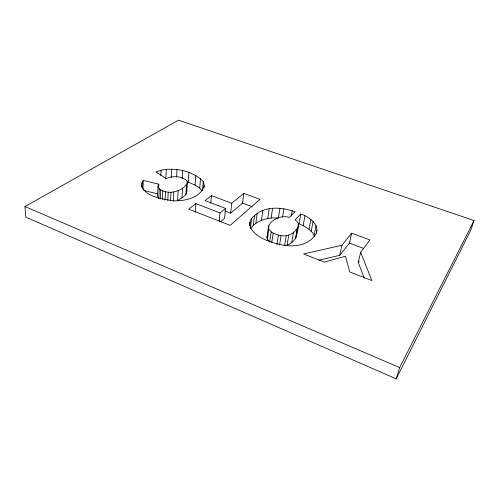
<?xml version="1.0" encoding="UTF-8"?>
<svg xmlns="http://www.w3.org/2000/svg" width="499" height="499" viewBox="0 0 499 499"><rect width="100%" height="100%" fill="white"/><g stroke="black" fill="none" stroke-linecap="round" stroke-linejoin="round"><path stroke-width="0.75" d="M141.51 187.156L142.047 182.696L143.232 180.438L158.794 184.193L158.732 185.709M141.928 187.25L142.047 182.696M142.976 189.52L143.232 180.438M158.794 184.193L157.971 186.314L157.559 196.188L158.501 198.091M158.813 198.727L159.237 188.815L157.971 186.314M160.828 175.442L161.052 170.265C175.28 167.246 193.182 170.876 203.261 181.667L204.234 185.485L204.047 187.724M160.329 199.082L160.734 189.926L159.237 188.815M162.406 199.294L162.793 190.899L160.734 189.926M165.855 178.929L166.317 169.348M165.063 200.136L165.475 191.735L162.793 190.899M167.789 200.598L168.213 192.196L165.475 191.735M171.213 177.189L171.644 169.099M170.558 200.679L171.007 192.29C177.276 191.71 185.653 188.466 187.468 181.973L186.957 180.85C181.461 175.729 172.847 175.748 166.254 178.617L155.869 171.881L161.052 170.265M173.328 201.147L173.845 192.003M176.596 176.839L177.02 169.492M178.174 190.699L177.582 200.567C180.912 198.296 186.364 196.238 186.813 191.678L186.302 190.543M182.191 178.711L182.696 170.627M181.948 197.978L182.578 188.16M185.871 194.429L186.526 184.68M186.707 192.957L187.468 181.973M202.014 190.774L199.737 188.054L195.065 185.104L188.273 182.166L188.928 172.604M195.065 185.104L195.783 175.523M195.259 212.087L195.914 203.629L220.047 212.923L225.548 208.389L205.077 200.579L211.476 195.645L231.736 203.28L243.737 193.381L259.954 199.363L230.201 225.336L188.678 209.143L195.914 203.629M199.737 188.054L200.498 178.449M202.532 190.574L203.261 181.667M268.786 229.047L271.194 231.892L269.672 242.046L267.302 239.171C269.398 232.297 266.086 224.17 273.864 220.115C278.361 216.946 284.05 215.867 289.358 217.352L295.003 211.763C281.991 207.091 265.587 205.688 254.527 215.543C241.397 226.334 258.657 238.104 268.842 241.111C282.871 246.525 301.764 249.456 313.36 237.53C323.19 227.675 310.21 216.759 300.772 214.046L295.09 219.797C301.047 222.978 297.223 230.076 296.749 235.06C295.551 240.512 290.468 244.485 285.21 245.72M210.796 203.212L211.476 195.645M219.198 221.431L220.047 212.923M225.548 208.389L224.506 218.362L220.683 221.593M224.918 210.965L230.65 213.16L231.736 203.28M230.65 213.16L242.576 203.074L243.737 193.381M249.562 225.61L250.024 222.011M251.627 218.755L250.33 228.792C256.711 220.165 268.119 217.059 278.442 218.113L279.951 208.32M253.211 225.529L254.527 215.543M255.831 223.371L257.16 213.429M261.495 220.202L262.867 210.322M267.776 218.462L269.192 208.626M267.302 239.171L266.984 237.561L268.743 225.623M271.157 218.057L272.604 208.233M271.762 242.583L273.19 233.145L271.194 231.892M266.984 237.561L267.271 235.696M276.926 244.597L278.405 235.148L273.19 233.145M282.577 217.102L283.881 208.819M279.552 245.121L281.056 235.678C288.378 236.925 296.674 232.472 298.483 225.086M204.234 185.485C200.816 197.972 184.443 201.29 173.103 200.816C163.017 198.945 144.255 197.105 141.566 184.867M284.592 245.864L286.258 235.703M291.391 216.092L292.264 210.815M287.075 245.29L288.759 235.148M291.678 242.739L293.4 232.646M295.464 238.709L297.204 228.679M296.113 236.875L297.847 226.877M298.034 224.924L299.063 223.858L300.772 214.046M314.414 236.813C313.098 231.336 307.702 228.243 303.167 225.642L304.92 215.817M309.074 229.309L310.889 219.454M311.239 231.243L313.085 221.369M314.152 235.472L316.042 225.548M316.428 233.027L316.971 230.176M318.849 260.253L339.738 255.332L341.946 245.227L351.664 233.183L369.909 239.913L360.671 252.288L358.257 262.43L364.27 278.161M339.738 255.332L349.431 243.1L351.664 233.183M396.2 378.841L399.668 367.626L474.05 220.546L178.511 120.159L24.95 206.536L25.792 217.14L396.2 378.841L470.913 229.889L474.05 220.546M358.257 262.43L359.18 261.17M341.946 245.227L303.585 253.954L324.469 262.1L345.439 256.199L349.774 271.967L371.861 280.581L360.671 252.288M168.213 192.196L171.007 192.29M278.405 235.148L281.056 235.678M143.687 190.45L157.647 193.855M186.9 181.723L188.273 182.166M242.576 203.074L252.07 206.63M349.431 243.1L363.877 248.508M24.95 206.536L399.668 367.626M299.063 223.858L303.167 225.642"/></g></svg>
